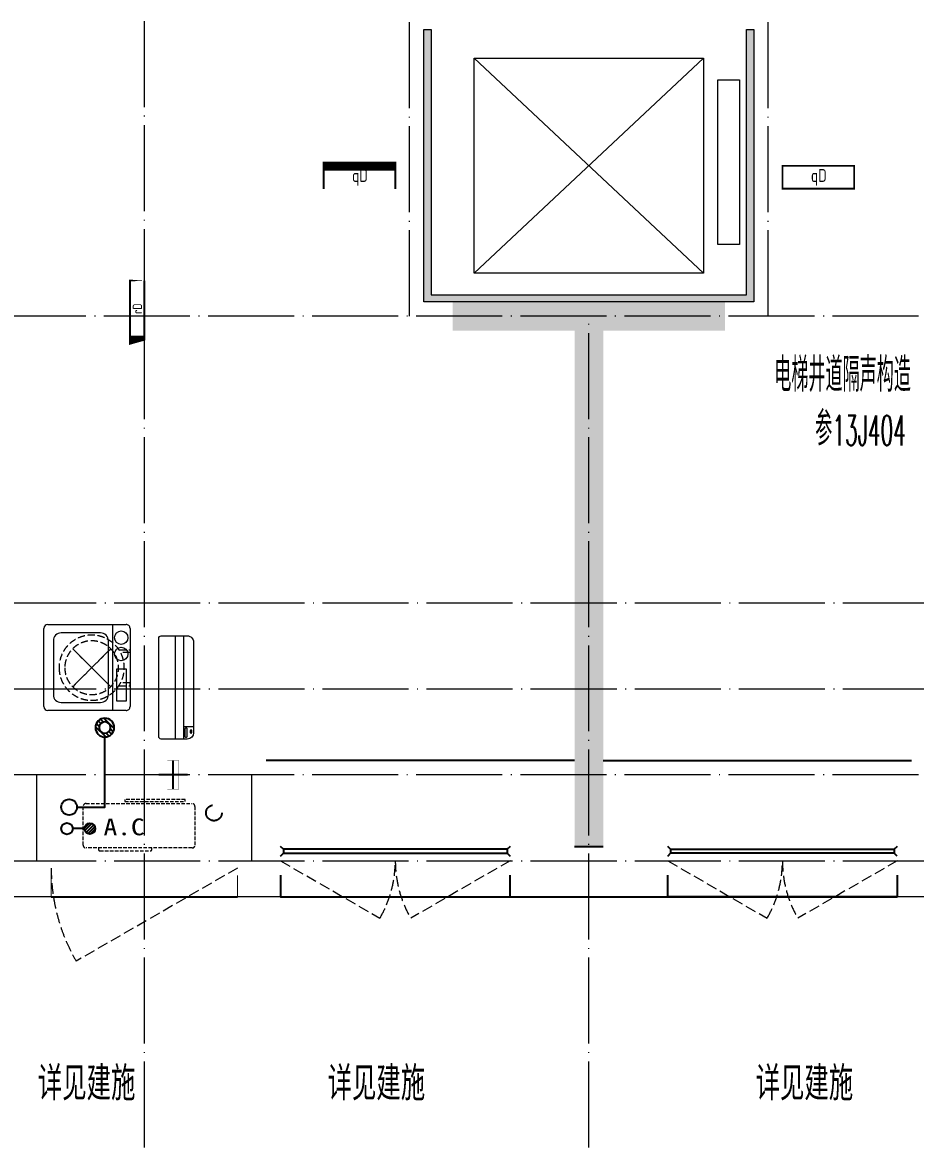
# Model space of a CAD drawing. Extents: x 27938 to 983267, y -209821 to 1628073.
# Drawn here: x 690667 to 696895, y 440032 to 447882 of the extents above; entities that cross this region are included whole.
import ezdxf

# ---------------------------------------------------------------- set-up
doc = ezdxf.new("R2010")
doc.units = 0
doc.header["$LTSCALE"] = 1000
doc.header["$MEASUREMENT"] = 0
for name, pattern in [('$1$DASH', [0.35, 0.25, -0.1]), ('DASH', [0.35, 0.25, -0.1]), ('DOTE', [2.4200000000000004, 2, -0.2, 0.02, -0.2])]:
    doc.linetypes.add(name, pattern=pattern)
for name, color, linetype in [('$RECOVER_210609100354-0', 7, 'Continuous'), ('$RECOVER_210609100354-25', 7, 'Continuous'), ('3-栏杆1', 135, 'Continuous'), ('3.5方案汇报，与郭总、侯月琴确定户型_t8$0$2020.03.04 -1安徽标准化洋房户型(UA）_t8_t8$0$看线', 154, 'Continuous'), ('EQUIP_地漏', 7, 'Continuous'), ('PUB_TEXT', 4, 'Continuous'), ('VPIPE-凝结', 150, 'Continuous'), ('VPIPE-废水', 31, 'Continuous'), ('VPIPE-雨水', 4, 'DASH'), ('保温', 6, 'Continuous'), ('机电标识类', 1, 'Continuous'), ('看线', 251, 'Continuous')]:
    doc.layers.add(name, color=color, linetype=linetype)
for name, color, linetype, lineweight in [('3.5方案汇报，与郭总、侯月琴确定户型_t8$0$STAIR', 2, 'Continuous', 18), ('DOTE', 19, 'DOTE', 9), ('EQUIP-消防', 3, 'Continuous', 20), ('LVTRY', 1, 'Continuous', 13), ('WINDOW', 144, 'Continuous', 15), ('填充', 251, 'Continuous', 5), ('平面-空调室内机', 176, 'Continuous', 9), ('平面-空调预留孔', 173, 'Continuous', 15), ('空调', 76, 'Continuous', 13)]:
    doc.layers.add(name, color=color, linetype=linetype, lineweight=lineweight)
doc.styles.add('_TCH_AXIS', font='COMPLEX', dxfattribs={"bigfont": 'GBCBIG'})
doc.styles.add('_TCH_DIM', font='SIMPLEX.shx', dxfattribs={"width": 0.7, "bigfont": 'GBCBIG.shx'})
doc.styles.add('房间名称', font='TSSDENG', dxfattribs={"width": 0.8, "bigfont": 'HZTXT'})
doc.styles.add('黑体', font='')
doc.styles.get('黑体').set_extended_font_data('SimHei')
pattern_1 = [(90, (0, 0), (-16.49778, 1.010197673501861e-15), [9.525, -19.05]), (210, (0, 0), (8.248889999999996, -14.28749658604684), [9.525, -19.05]), (150, (5.83238038093927e-16, 9.525), (-8.248890000000003, -14.28749658604684), [9.525, -19.05])]

# ---------------------------------------------------------------- blocks, each defined once
blk = doc.blocks.new('GFDGDGRDGRDG')
at = {"layer": 'DOTE', "linetype": 'DOTE', "ltscale": 0.3}
for p, q in [((584693.6727573578, 360558.3317887957), (584693.6727573578, 376108.3318260653)), ((586543.6727573578, 366358.3321396253), (586543.6727573579, 368458.3321396253)), ((589043.6727573577, 366358.3321396253), (589043.6727573577, 368458.3321396253)), ((626393.6739016924, 366358.3321396253), (573593.6739016977, 366358.3321396253)), ((587793.6727573577, 360558.3317887957), (587793.6727573578, 366358.3321396254)), ((573593.6739016977, 364358.3317887955), (626393.6739016924, 364358.3317887607)), ((573593.6739016977, 363758.3317887956), (626393.6739016923, 363758.3317887956)), ((626393.6739016923, 363158.3317887957), (573593.6739016977, 363158.3317887957)), ((583943.6727573577, 362558.3317887957), (583943.6727573578, 363158.3317887955)), ((585443.6727573579, 362558.3317887957), (585443.6727573578, 363158.3317887955)), ((573593.6739017051, 362558.3323982247), (626393.6739016923, 362558.3323982094))]:
    blk.add_line(p, q, dxfattribs=at)
blk = doc.blocks.new('RECTANG')
for p, q in [((1.00000000000004, 1.00000000000004), (0, 1.00000000000004)), ((0, 1.00000000000004), (0, 0)), ((1.00000000000004, 0), (1.00000000000004, 1.00000000000004)), ((0, 0), (1.00000000000004, 0))]:
    blk.add_line(p, q)
blk = doc.blocks.new('洗衣机')
at = {"layer": 'LVTRY'}
for p, q in [((3790993.746954995, 243444.5237557961), (3790993.746954995, 242899.1124234381)), ((3791567.361739737, 243472.1311109139), (3791020.978428917, 243472.1311109139)), ((3791116.547650196, 243472.1311109139), (3791116.547650196, 242871.5050683203)), ((3791594.59321366, 242899.1124234381), (3791594.59321366, 243444.5237557961)), ((3791145.054954439, 242982.4807401235), (3791145.054954439, 243358.0271784722)), ((3791198.977629842, 243412.6941587822), (3791474.884451542, 243412.6941587822)), ((3791528.807126945, 243358.0271784722), (3791528.807126945, 242982.4807401235)), ((3791474.884451542, 242927.8137598135), (3791198.977629842, 242927.8137598135)), ((3791020.978428917, 242871.5050683203), (3791567.361739737, 242871.5050683203))]:
    blk.add_line(p, q, dxfattribs=at)
at = {"layer": 'LVTRY', "extrusion": (0, 0, -1)}
for centre, major_axis, ratio, start_param, end_param in [((3791020.978428917, 243444.5237557961), (-1.908531711022078e-08, 27.60735511779785), 0.9863847444471043, -1.570796326112996, 7.008549296472211e-10), ((3791567.361739737, 243444.5237557961), (-5.264563262736361e-09, 27.60735511779785), 0.9863847444471043, 1.933262439024475e-10, 1.570796326982994), ((3791055.147302595, 243379.8474220779), (-1.532403957494624e-08, 46.92390957762836), 0.9863847444493448, 3.141592653920872, 9.424777961100459), ((3791198.977629842, 243358.0271784722), (4.764609934498854e-09, 54.66698031005217), 0.9863847444472746, 4.712388980298719, 6.283185307091227), ((3791474.884451542, 243358.0271784722), (-4.76474120185596e-09, 54.66698031005217), 0.9863847444472746, 8.836242848531128e-11, 1.57079632688087), ((3791055.147302595, 243265.6659087724), (-1.532403957494624e-08, 46.92390957762836), 0.9863847444493448, 3.141592653920872, 9.424777961100459), ((3791198.977629842, 242982.4807401235), (-6.265914279833452e-09, 54.66698031005218), 0.9863847444472746, 3.141592653705994, 4.712388980497749), ((3791474.884451542, 242982.4807401235), (6.265651745155644e-09, 54.66698031005217), 0.986384744447275, 1.570796326681842, 3.141592653473596), ((3791020.978428917, 242899.1124234381), (1.908525212675288e-08, 27.60735511779785), 0.9863847444471043, 3.14159265288894, 4.712388979702792), ((3791567.361739737, 242899.1124234381), (5.264433297526799e-09, 27.60735511779784), 0.9863847444471044, 1.570796326606803, 3.141592653396471)]:
    blk.add_ellipse(centre, major_axis=major_axis, ratio=ratio, start_param=start_param, end_param=end_param, dxfattribs=at)
at = {"layer": 'LVTRY', "xscale": 63.25620569481588, "yscale": 224.5369532744355, "zscale": 64.12934308941763, "rotation": 180}
blk.add_blockref('RECTANG', (3791085.200501846, 243162.4333077016), dxfattribs=at)
blk = doc.blocks.new('dnfhfn')
at = {"linetype": '$1$DASH', "ltscale": 0.2}
for p, q in [((101.8984962723892, 495.000031470118, -2.359636360997379e-09), (121.8984962723892, 495.000031470118, -2.359636360997379e-09)), ((101.8984962723892, 417.1853479389541, -2.359636360997379e-09), (101.8984962723892, 495.000031470118, -2.359636360997379e-09)), ((121.8984962723892, 495.000031470118, -2.359636360997379e-09), (121.8984962723892, 429.0058331504954, -2.359636360997379e-09)), ((353.1017998967993, 495.000031470118, -2.359636360997379e-09), (333.1017998967993, 495.000031470118, -2.359636360997379e-09)), ((333.1017998967993, 495.000031470118, -2.359636360997379e-09), (333.1017998967993, 429.0058331504954, -2.359636360997379e-09)), ((353.1017998967993, 417.1853479389541, -2.359636360997379e-09), (353.1017998967993, 495.000031470118, -2.359636360997379e-09))]:
    blk.add_line(p, q, dxfattribs=at)
at = {"linetype": '$1$DASH', "ltscale": 0.2, "elevation": -2.359636360997379e-09}
for points in [[(94.91774319857359, 360.0825529289432), (94.91774319857359, 360.0825529289432), (360.0827860850841, 94.91750992601737), (360.0827860850841, 94.91750992601737)], [(360.0827861726284, 360.0825529010035), (94.91774310916662, 94.91750995395705), (94.91774310916662, 94.91750995395705), (360.0827861726284, 360.0825529010035)]]:
    blk.add_lwpolyline(points, close=True, dxfattribs=at)
at = {"linetype": '$1$DASH', "ltscale": 0.2}
for radius in [227.5000000426377, 187.5000000426377]:
    blk.add_circle((227.5002646408975, 227.5000314274803, -2.359636360997379e-09), radius, dxfattribs=at)
blk = doc.blocks.new('ASDFSD')
at = {"layer": '3-栏杆1', "color": 5}
for p, q in [((681762.5879415963, 334937.5442401596), (681742.3193111992, 334955.3318184742)), ((681742.3193111992, 334955.3318184742), (681762.5879414161, 334937.5442403179)), ((681742.3193347491, 334888.4150854239), (681762.5879414133, 334908.2619604596)), ((681762.5879414161, 334937.5442403179), (681762.5879414133, 334908.2619604596)), ((683322.0506670028, 334937.4781505512), (681762.5879414163, 334937.5226424761)), ((681762.5879414135, 334908.2403724216), (683322.0506670056, 334908.1959003614)), ((683322.0506668226, 334937.5442278689), (683342.3192972196, 334955.3318061834)), ((683342.3192972196, 334955.3318061834), (683322.0506670028, 334937.5442280272)), ((683322.0506670028, 334937.5442280272), (683322.0506670056, 334908.2619481689)), ((683322.0506670056, 334908.2619481689), (683342.3192736697, 334888.4150731332)), ((683342.3192736697, 334888.4150731332), (683322.0506670056, 334908.2619481689))]:
    blk.add_line(p, q, dxfattribs=at)
blk = doc.blocks.new('$TwtSys$00000543')
for p, q in [((-93.61191613507253, -8.532828222891112), (8.532828222720127, 93.61191613524352)), ((-8.532828222720127, -93.61191613524352), (93.6119161354145, 8.532828222891112)), ((12.46562189858378, 55.00516585458899), (41.70321270589193, 84.24275666206813)), ((39.88082245889382, 39.88082245889382), (66.46803743171768, 66.46803743154669)), ((55.00516585475998, 12.46562189841279), (84.24275666206813, 41.70321270589193)), ((-84.24275666206813, -41.70321270589193), (-55.00516585475998, -12.46562189841279)), ((-66.46803743308556, -66.46803743308556), (-39.88082245889382, -39.88082245889382)), ((-41.70321270589193, -84.24275666206813), (-12.46562189824181, -55.00516585458899))]:
    blk.add_line(p, q)
for radius in [94, 56.4]:
    blk.add_circle((0, 0), radius)
blk = doc.blocks.new('dongkong')
blk.add_wipeout([(-603756.0415179721, 210770.96306340612), (-603756.0415180603, 210570.80961624245), (-603836.0415181214, 210570.80961593534), (-603836.0415181519, 210770.96306307407)])
at = {"layer": '机电标识类', "color": 250, "linetype": 'DASH', "ltscale": 400}
for p, q in [((-603796.0415180789, 210770.9630630909), (-603796.0415180789, 210570.8096162414)), ((-603896.0415180789, 210670.6929921169), (-603696.0415180789, 210670.6929921169))]:
    blk.add_line(p, q, dxfattribs=at)
at = {"layer": '空调', "color": 6, "linetype": 'DASH', "const_width": 2}
blk.add_lwpolyline([(-603756.0415180789, 210770.9630630909), (-603756.0415180789, 210570.8096162414), (-603836.0415180789, 210570.8096162414), (-603836.0415180789, 210770.9630630909)], close=True, dxfattribs=at)
blk = doc.blocks.new('A$C001338C2')
for p, q in [((844.9999883423079, 303.6000072514144), (54.99998834231155, 303.6000543390692)), ((109.0525457565491, 214.7673082745569), (109.0525510513944, 303.6000511174025)), ((-1.49359439092e-05, 248.6000576173246), (-2.84423585981e-05, 22.0000576172315)), ((899.9999715576414, 22.00000397306576), (899.9999850640525, 248.6000039731589)), ((21.99997024633922, 5.63059293199e-05), (877.9999702463392, 5.2843679441e-06))]:
    blk.add_line(p, q)
at = {"lineweight": 5}
for p, q in [((899.9999830474662, 214.7672611304297), (-1.69525337697e-05, 214.7673147745954)), ((899.9999787804518, 143.1781611304468), (-2.12195482163e-05, 143.1782147746126))]:
    blk.add_line(p, q, dxfattribs=at)
for points in [[(89.24090579471158, 226.3562818807586), (22.19125331861505, 226.3562858772129, -0.414213562372504), (16.6912536464406, 231.8562862050385), (16.69125431894281, 243.1390318179401, -0.414213562373095), (22.19125464676836, 248.6390314901146), (89.24090712286488, 248.6390274936603, -0.414213562373095), (94.74090679503934, 243.1390271658347), (94.74090612253713, 231.8562815529331, -0.414213562373095)], [(73.08482630450817, 275.0144977724194), (56.77886350143308, 275.0144987443309, -0.414213562373095), (51.27886382925863, 280.5144990721565), (51.27886400034913, 283.3844664433818, -0.414213562373095), (56.77886432817468, 288.8844661155563), (73.08482713124977, 288.8844651436448, -0.4142135623732024), (78.58482680342422, 283.3844648158192), (78.58482663233372, 280.5144974445939, -0.414213562373095)]]:
    blk.add_lwpolyline(points, format="xyb", close=True)
for centre, radius, start, end in [((54.99998506405609, 248.6000543390692), 55.0000000000001, 89.99999658490542, 179.9999965849054), ((844.9999850640525, 248.6000072514144), 55.0000000000001, 359.9999965849054, 89.99999658490542), ((21.9999715576414, 22.00005630592932), 22.00000000000004, 179.9999965849054, 269.9999965849054), ((877.9999715576414, 22.00000528436794), 22.00000000000004, 269.9999965849054, 359.9999965849054)]:
    blk.add_arc(centre, radius, start, end)
blk = doc.blocks.new('$TwtSys$00000141')
at = {"color": 1}
for p, q in [((-47.09803151780761, 3.836055847277748), (-5.041545145413693, 45.89254221967349)), ((-47.09803151780761, 3.836055847277748), (-5.041545145413693, 45.89254221967349)), ((-43.60958444554853, -17.52724007043071), (17.52724007042889, 43.60958444554853)), ((-43.60958444554853, -17.52724007043071), (17.52724007042889, 43.60958444554853)), ((-33.23401871576607, -33.23401871577153), (33.23401871576607, 33.23401871576425)), ((-33.23401871576607, -33.23401871576971), (33.23401871576607, 33.23401871576425)), ((-16.17805684451741, -43.53063328177632), (43.79137317708955, 16.43879673983065)), ((-16.17805684451741, -43.53063328177632), (43.79137317708955, 16.43879673983247)), ((5.715553844029273, -46.12975947626182), (46.12974035062325, -5.715572969671484)), ((5.715553844029273, -46.12975947626182), (46.12974035062325, -5.715572969671484))]:
    blk.add_line(p, q, dxfattribs=at)
blk.add_circle((0, -1.818989403545856e-12), 47, dxfattribs=at)
blk.add_circle((0, -1.818989403545856e-12), 47, dxfattribs=at)
blk = doc.blocks.new('gsergvr')
at = {"layer": '平面-空调预留孔', "linetype": 'DASH', "ltscale": 0.1}
for p, q in [((34075.40689820799, 17176.21177392045), (34075.40689820799, 17166.21177392045)), ((34085.40689820799, 17156.21177392045), (34438.2425664645, 17156.21177392045)), ((34448.2425664645, 17166.21177392045), (34448.2425664645, 17176.21177392045))]:
    blk.add_line(p, q, dxfattribs=at)
blk.add_lwpolyline([(34679.34183939642, 17515.32109233934), (34259.5236940319, 17515.32109233934), (34259.5236940319, 17500.20703668251), (34679.34183939642, 17500.20703668251)], close=True, dxfattribs=at)
blk.add_lwpolyline([(34728.55383313683, 17176.21177392068), (33988.55383313683, 17176.21177392045, -0.414213562373517), (33968.55383313683, 17196.21177392045), (33968.5538331373, 17466.21177392045, -0.414213562372746), (33988.5538331373, 17486.21177392045), (34728.55383313636, 17486.21177392045, -0.4142135623727947), (34748.55383313636, 17466.21177392045), (34748.55383313683, 17196.21177392091, -0.4142135623733224)], format="xyb", close=True, dxfattribs=at)
for centre, start, end in [((34085.40689820799, 17166.21177392045), 180, 270), ((34438.2425664645, 17166.21177392045), 270, 0)]:
    blk.add_arc(centre, 10, start, end, dxfattribs=at)
at = {"layer": '平面-空调预留孔', "color": 251, "linetype": 'DASH', "ltscale": 0.1, "true_color": 0x636466, "style": '黑体', "width": 1.2}
blk.add_text('A.C', height=117.045, dxfattribs=at).set_placement((34110.94965887904, 17264.83656359856))
blk = doc.blocks.new('rtyryrtyeeretee')
at = {"layer": '平面-空调预留孔'}
blk.add_blockref('gsergvr', (635673.4605407391, 326705.7952499206), dxfattribs=at)
blk = doc.blocks.new('VDVDVDCZSCCS')
at = {"layer": '保温', "linetype": 'Continuous', "ltscale": 10}
h = blk.add_hatch(dxfattribs=at)
h.set_pattern_fill('HEX', color=251, scale=10, angle=90, style=0)
h.set_pattern_definition(pattern_1)
h.paths.add_polyline_path([(549466.5778929805, 368523.7248067016), (549466.5778515742, 368723.7248036918), (547566.5772535016, 368723.7248037361), (547566.577294908, 368523.7248067458)])
h = blk.add_hatch(dxfattribs=at)
h.set_pattern_fill('HEX', color=251, scale=10, angle=90, style=0)
h.set_pattern_definition(pattern_1)
h.paths.add_polyline_path([(548416.6765335839, 364923.7247940315), (548616.6765172745, 364923.7247940188), (548616.6764863663, 368523.7247068925), (548416.6765026756, 368523.7249035374)])
at = {"layer": '保温', "color": 251, "linetype": 'Continuous', "ltscale": 10}
blk.add_line((548416.5786843646, 364923.7247940315), (548616.5786843668, 364923.7247940188), dxfattribs=at)
blk = doc.blocks.new('GDGRDGDRGDFD')
at = {"layer": 'EQUIP-消防', "const_width": 12.82051282052028}
blk.add_lwpolyline([(136866.5605577994, 335507.811971089), (136366.5605577994, 335507.8119710906), (136366.5605577991, 335347.8119710904), (136866.5605577991, 335347.8119710888)], close=True, dxfattribs=at)
at = {"layer": 'PUB_TEXT', "color": 7, "true_color": 0xffffff, "style": '房间名称', "width": 0.8}
blk.add_text('qD', height=90, dxfattribs=at).set_placement((136565.0499633249, 335395.5346836653))
blk = doc.blocks.new('FSFSFSFSEG')
at = {"layer": 'EQUIP-消防', "const_width": 12.82051282052028}
blk.add_lwpolyline([(136866.5605577994, 335152.5449090759), (136466.5605577994, 335152.5449090774), (136466.5605577991, 335052.5449090772), (136866.5605577991, 335052.5449090757)], close=True, dxfattribs=at)
at = {"layer": 'PUB_TEXT', "color": 7, "true_color": 0xffffff, "style": '房间名称', "width": 0.8}
blk.add_text('rD', height=64.8, dxfattribs=at).set_placement((136633.7425204425, 335069.0046025831))
blk = doc.blocks.new('HGFHGGGDFGRD')
blk.add_blockref('GDGRDGDRGDFD', (556400.014160394, 34165.91269551835))
for name, p, rotation in [('GDGRDGDRGDFD', (559591.5669072001, 34169.39107311015), 359.9985591725983), ('FSFSFSFSEG', (1026569.124335467, 232007.164587272), 90)]:
    blk.add_blockref(name, p, dxfattribs=dict(rotation=rotation))

msp = doc.modelspace()

# ---------------------------------------------------------------- hatches: boundary and pattern name
at = {"layer": '填充'}
h = msp.add_hatch(dxfattribs=at)
h.set_pattern_fill('隔热材料02', color=256, scale=100, style=0)
h.set_pattern_definition([(0, (-479591.8181273116, -162806.5439475058), (0, 50), []), (0, (-479591.8181273116, -162789.8774475057), (0, 50), []), (270, (-479548.0766273116, -162781.2461975057), (50, -9.184850993605149e-15), [5.01775, -44.98225]), (270, (-479585.5353773116, -162781.2461975057), (50, -9.184850993605149e-15), [5.01775, -44.98225]), (90, (-479560.0236273116, -162815.1751975057), (-50, 3.061616997868383e-15), [5.01775, -44.98225]), (90, (-479573.5886273118, -162815.1751975057), (-50, 3.061616997868383e-15), [5.01775, -44.98225]), (180, (-479541.7938773116, -162823.2106975057), (-6.123233995736766e-15, -50), [50.02425, 0.02425]), (135, (-479555.7511273116, -162820.7019475057), (2.775557561562891e-15, 49.99987405109137), [4.268000000000001, -66.44274999999999]), (116.56505, (-479508.7691273115, -162817.6839475058), (0.0001128305918363104, 49.99993342107836), [2.804999999999995, -108.9984999999999]), (116.56505, (-479558.7691273115, -162817.6839475058), (0.0001128305918363104, 49.99993342107836), [2.804999999999995, -108.9984999999999]), (153.43495, (-479500.7336273115, -162823.2106975057), (-0.0001128305918057793, 49.99993342107837), [5.609999999999999, -106.1935]), (153.43495, (-479550.7336273115, -162823.2106975057), (-0.0001128305918057793, 49.99993342107837), [5.609999999999999, -106.1935]), (63.43495000000001, (-479510.0236273116, -162810.1574475057), (-0.0001128305918307593, 49.99993342107837), [26.714, -85.0895]), (63.43495000000001, (-479560.0236273116, -162810.1574475057), (-0.0001128305918307593, 49.99993342107837), [26.714, -85.0895]), (116.56505, (-479498.0766273116, -162781.2461975057), (0.0001128305918363104, 49.99993342107836), [2.804999999999995, -108.9984999999999]), (116.56505, (-479548.0766273116, -162781.2461975057), (0.0001128305918363104, 49.99993342107836), [2.804999999999995, -108.9984999999999]), (135, (-479549.3311273117, -162778.7374475057), (2.775557561562891e-15, 49.99987405109137), [4.268000000000001, -66.44274999999999]), (153.43495, (-479502.3491273116, -162775.7194475058), (-0.0001128305918057793, 49.99993342107837), [5.609999999999999, -106.1935]), (153.43495, (-479552.3491273116, -162775.7194475058), (-0.0001128305918057793, 49.99993342107837), [5.609999999999999, -106.1935]), (45, (-479584.2808773116, -162778.7374475057), (0, 49.99987405109137), [4.268000000000001, -66.44274999999999]), (63.43495000000001, (-479535.5353773116, -162781.2461975057), (-0.0001128305918307593, 49.99993342107837), [2.805, -108.9985]), (63.43495000000001, (-479585.5353773116, -162781.2461975057), (-0.0001128305918307593, 49.99993342107837), [2.805, -108.9985]), (26.56505, (-479531.2631273117, -162775.7194475058), (0.0001128305918307593, 49.99993342107837), [5.609999999999999, -106.1935]), (26.56505, (-479581.2631273117, -162775.7194475058), (0.0001128305918307593, 49.99993342107837), [5.609999999999999, -106.1935]), (116.56505, (-479523.5886273118, -162810.1574475057), (0.0001128305918363104, 49.99993342107836), [26.71399999999996, -85.08949999999986]), (116.56505, (-479573.5886273118, -162810.1574475057), (0.0001128305918363104, 49.99993342107836), [26.71399999999996, -85.08949999999986]), (45, (-479577.8608773117, -162820.7019475057), (0, 49.99987405109137), [4.268000000000001, -66.44274999999999]), (63.43495000000001, (-479524.8428773117, -162817.6839475058), (-0.0001128305918307593, 49.99993342107837), [2.805, -108.9985]), (63.43495000000001, (-479574.8428773117, -162817.6839475058), (-0.0001128305918307593, 49.99993342107837), [2.805, -108.9985]), (26.56505, (-479532.8786273116, -162823.2106975057), (0.0001128305918307593, 49.99993342107837), [5.609999999999999, -106.1935]), (26.56505, (-479582.8786273116, -162823.2106975057), (0.0001128305918307593, 49.99993342107837), [5.609999999999999, -106.1935])])
h.paths.add_polyline_path([(695716.5792017211, 447832.0868562083), (695766.5792017211, 447832.0868562066), (695766.5792016533, 445932.0868561865), (693466.5792016434, 445932.0868562044), (693466.579201617, 447832.0868562078), (693516.579201617, 447832.086856207), (693516.5792016428, 445982.0868562015), (695716.5792016549, 445982.086856187)])

# ---------------------------------------------------------------- linework, layer by layer
at = {"layer": '$RECOVER_210609100354-0', "color": 30, "const_width": 8}
for points in [[(690566.582311673, 441932.0860088774), (690566.582311673, 441782.0860088774), (690866.582311673, 441782.0860088774), (690866.5823116767, 441932.0865225807)], [(692166.5821823177, 441932.086533591), (692166.5821823177, 441782.086533591), (692466.5821823177, 441782.086533591), (692466.5821823215, 441932.0870472944)], [(697066.5729313623, 441932.086533591), (697066.5729313623, 441782.086533591), (696766.5729313623, 441782.086533591), (696766.5729313586, 441932.0870472944)]]:
    msp.add_lwpolyline(points, dxfattribs=at)
at = {"layer": '3.5方案汇报，与郭总、侯月琴确定户型_t8$0$2020.03.04 -1安徽标准化洋房户型(UA）_t8_t8$0$看线', "ltscale": 10}
for p, q in [((694516.5788049356, 442732.0793238851), (692366.5821823087, 442732.0865324318)), ((694716.5763087445, 442732.0793238851), (696866.5729313714, 442732.0865324318))]:
    msp.add_line(p, q, dxfattribs=at)
at = {"layer": '3.5方案汇报，与郭总、侯月琴确定户型_t8$0$STAIR'}
for p, q in [((695416.5750149158, 447632.0878864451), (693816.5750149153, 446132.0878864465)), ((693816.5750149153, 447632.0878864451), (695416.5750149158, 446132.0878864465))]:
    msp.add_line(p, q, dxfattribs=at)
for points in [[(693816.5750149153, 446132.0878864465), (693816.5750149153, 447632.0878864451), (695416.5750149158, 447632.0878864451), (695416.5750149158, 446132.0878864465)], [(695516.5750149062, 446332.087886562), (695516.5750149062, 447482.0878865625), (695666.575014909, 447482.0878865625), (695666.575014909, 446332.087886562)]]:
    msp.add_lwpolyline(points, close=True, dxfattribs=at)
at = {"layer": 'VPIPE-凝结', "ltscale": 0.1}
for points in [[(691046.5765603508, 442407.0865325168), (691240.7765605227, 442407.086532517), (691240.7765605223, 442896.2865326788)], [(691098.9765601311, 442257.0865307363), (691016.5765603508, 442257.0865325367)]]:
    msp.add_lwpolyline(points, dxfattribs=at)
msp.add_circle((690976.5765603508, 442257.0865325367), 40, dxfattribs=at)
at = {"layer": 'VPIPE-废水'}
msp.add_circle((690991.5765603508, 442407.0865325368), 55, dxfattribs=at)
at = {"layer": 'VPIPE-雨水'}
msp.add_circle((692001.5821822961, 442367.0876150978), 55, dxfattribs=at)
at = {"layer": 'WINDOW', "color": 250, "linetype": 'DASH', "ltscale": 0.3}
for points in [[(692166.5765602384, 441982.0865336002), (691040.7435353119, 441332.086533597, -0.1316524976281984), (690866.5765602577, 441982.0865336049)], [(692466.5821824546, 442032.0865323835), (693159.4025054877, 441632.0865323815, 0.1316524975905399), (693266.582182461, 442032.0865323912)], [(694066.5821824673, 442032.0865323835), (693373.7618594344, 441632.0865323815, -0.1316524975905399), (693266.5821824609, 442032.0865323912)], [(695166.5729312131, 442032.0865323834), (695859.3932542459, 441632.0865323813, 0.1316524975905399), (695966.5729312195, 442032.086532391)], [(696766.5729312258, 442032.0865323831), (696073.7526081926, 441632.0865323812, -0.1316524975905399), (695966.5729312194, 442032.086532391)]]:
    msp.add_lwpolyline(points, format="xyb", dxfattribs=at)
at = {"layer": '填充'}
msp.add_lwpolyline([(695716.5792017211, 447832.0868562083), (695766.5792017211, 447832.0868562066), (695766.5792016533, 445932.0868561865), (693466.5792016434, 445932.0868562044), (693466.579201617, 447832.0868562078), (693516.579201617, 447832.086856207), (693516.5792016428, 445982.0868562015), (695716.5792016549, 445982.086856187)], close=True, dxfattribs=at)
at = {"layer": '看线', "color": 202, "ltscale": 0.5}
for points in [[(692466.5821824016, 441932.0865324658), (692466.5821824016, 441782.0865324658), (694066.582182426, 441782.0865325929), (694066.5821824274, 441932.086532567)], [(696766.5729313244, 441932.0865322743), (696766.5729313244, 441782.0865322743), (695166.5729312999, 441782.0865324014), (695166.5729312986, 441932.0865323755)], [(690866.582311673, 441782.0860088774), (692166.5821823177, 441782.086533591)], [(692466.5821827063, 441782.0860176397), (696766.5729313244, 441782.0865322743)]]:
    msp.add_lwpolyline(points, dxfattribs=at)

# ---------------------------------------------------------------- block references
at = {"layer": '$RECOVER_210609100354-25', "xscale": -1}
msp.add_blockref('洗衣机', (4482410.422986721, 200209.6853430152), dxfattribs=at)
for name, p in [('HGFHGGGDFGRD', (0, 77208.36173827358)), ('rtyryrtyeeretee', (21447.40840197715, 98240.07145429251))]:
    msp.add_blockref(name, p)
at = {"layer": '3-栏杆1', "color": 5}
msp.add_blockref('ASDFSD', (10724.26287086774, 107176.7547136013), dxfattribs=at)
at = {"layer": '3-栏杆1', "color": 5, "xscale": -1}
msp.add_blockref('ASDFSD', (1378508.892242812, 107176.7547136013), dxfattribs=at)
at = {"layer": '3.5方案汇报，与郭总、侯月琴确定户型_t8$0$2020.03.04 -1安徽标准化洋房户型(UA）_t8_t8$0$看线', "ltscale": 10}
msp.add_blockref('GFDGDGRDGRDG', (106822.9047994823, 79473.75474374194), dxfattribs=at)
at = {"layer": 'EQUIP_地漏', "xscale": -0.7000000000000001, "yscale": 0.7000000000000001, "zscale": 0.7}
msp.add_blockref('$TwtSys$00000543', (691240.7882345967, 442962.0784782726), dxfattribs=at)
at = {"layer": 'EQUIP_地漏', "xscale": -0.8, "yscale": -0.8, "zscale": 0.8, "rotation": 180}
msp.add_blockref('$TwtSys$00000141', (691136.576560131, 442257.0865307363), dxfattribs=at)
at = {"layer": '平面-空调预留孔', "xscale": -1, "rotation": 270}
msp.add_blockref('dnfhfn', (690921.5793262038, 443152.4330336647, 2.359636360997379e-09), dxfattribs=at)
at = {"layer": '平面-空调预留孔', "xscale": -0.800000000046565, "yscale": 0.800000000046565, "zscale": 0.800000000046565, "rotation": 269.9999997665698}
msp.add_blockref('A$C001338C2', (691616.7707343294, 442882.0865702406), dxfattribs=at)

# ---------------------------------------------------------------- texts
at = {"layer": 'PUB_TEXT', "color": 3, "style": '_TCH_DIM'}
for s, height, width, p in [('电梯井道隔声构造', 236.3120567375886, 0.7, (695909.4446239112, 445306.3348497704)), ('参', 236.3120567375886, 0.7, (696195.2084536984, 444931.6203816853)), ('13J404', 208.25, 0.4941176470588236, (696315.6233473155, 444931.6203816853))]:
    msp.add_text(s, height=height, dxfattribs=dict(at, width=width)).set_placement(p)
at = {"layer": 'PUB_TEXT', "style": '_TCH_AXIS'}
for p in [(690773.3685023924, 440360.5609722584), (692794.2445297419, 440360.5615653725), (695779.4956901561, 440360.5615653719)]:
    msp.add_text('详见建施', height=236.3120567375886, dxfattribs=at).set_placement(p)

# ---------------------------------------------------------------- next in the draw order: block references
at = {"layer": '平面-空调室内机', "ltscale": 0.3, "rotation": 180}
msp.add_blockref('dongkong', (87920.63452866452, 653302.896148816), dxfattribs=at)

# ---------------------------------------------------------------- next in the draw order: block references
msp.add_blockref('VDVDVDCZSCCS', (146100, 77208.36173827358))

doc.saveas('drawing.dxf')
